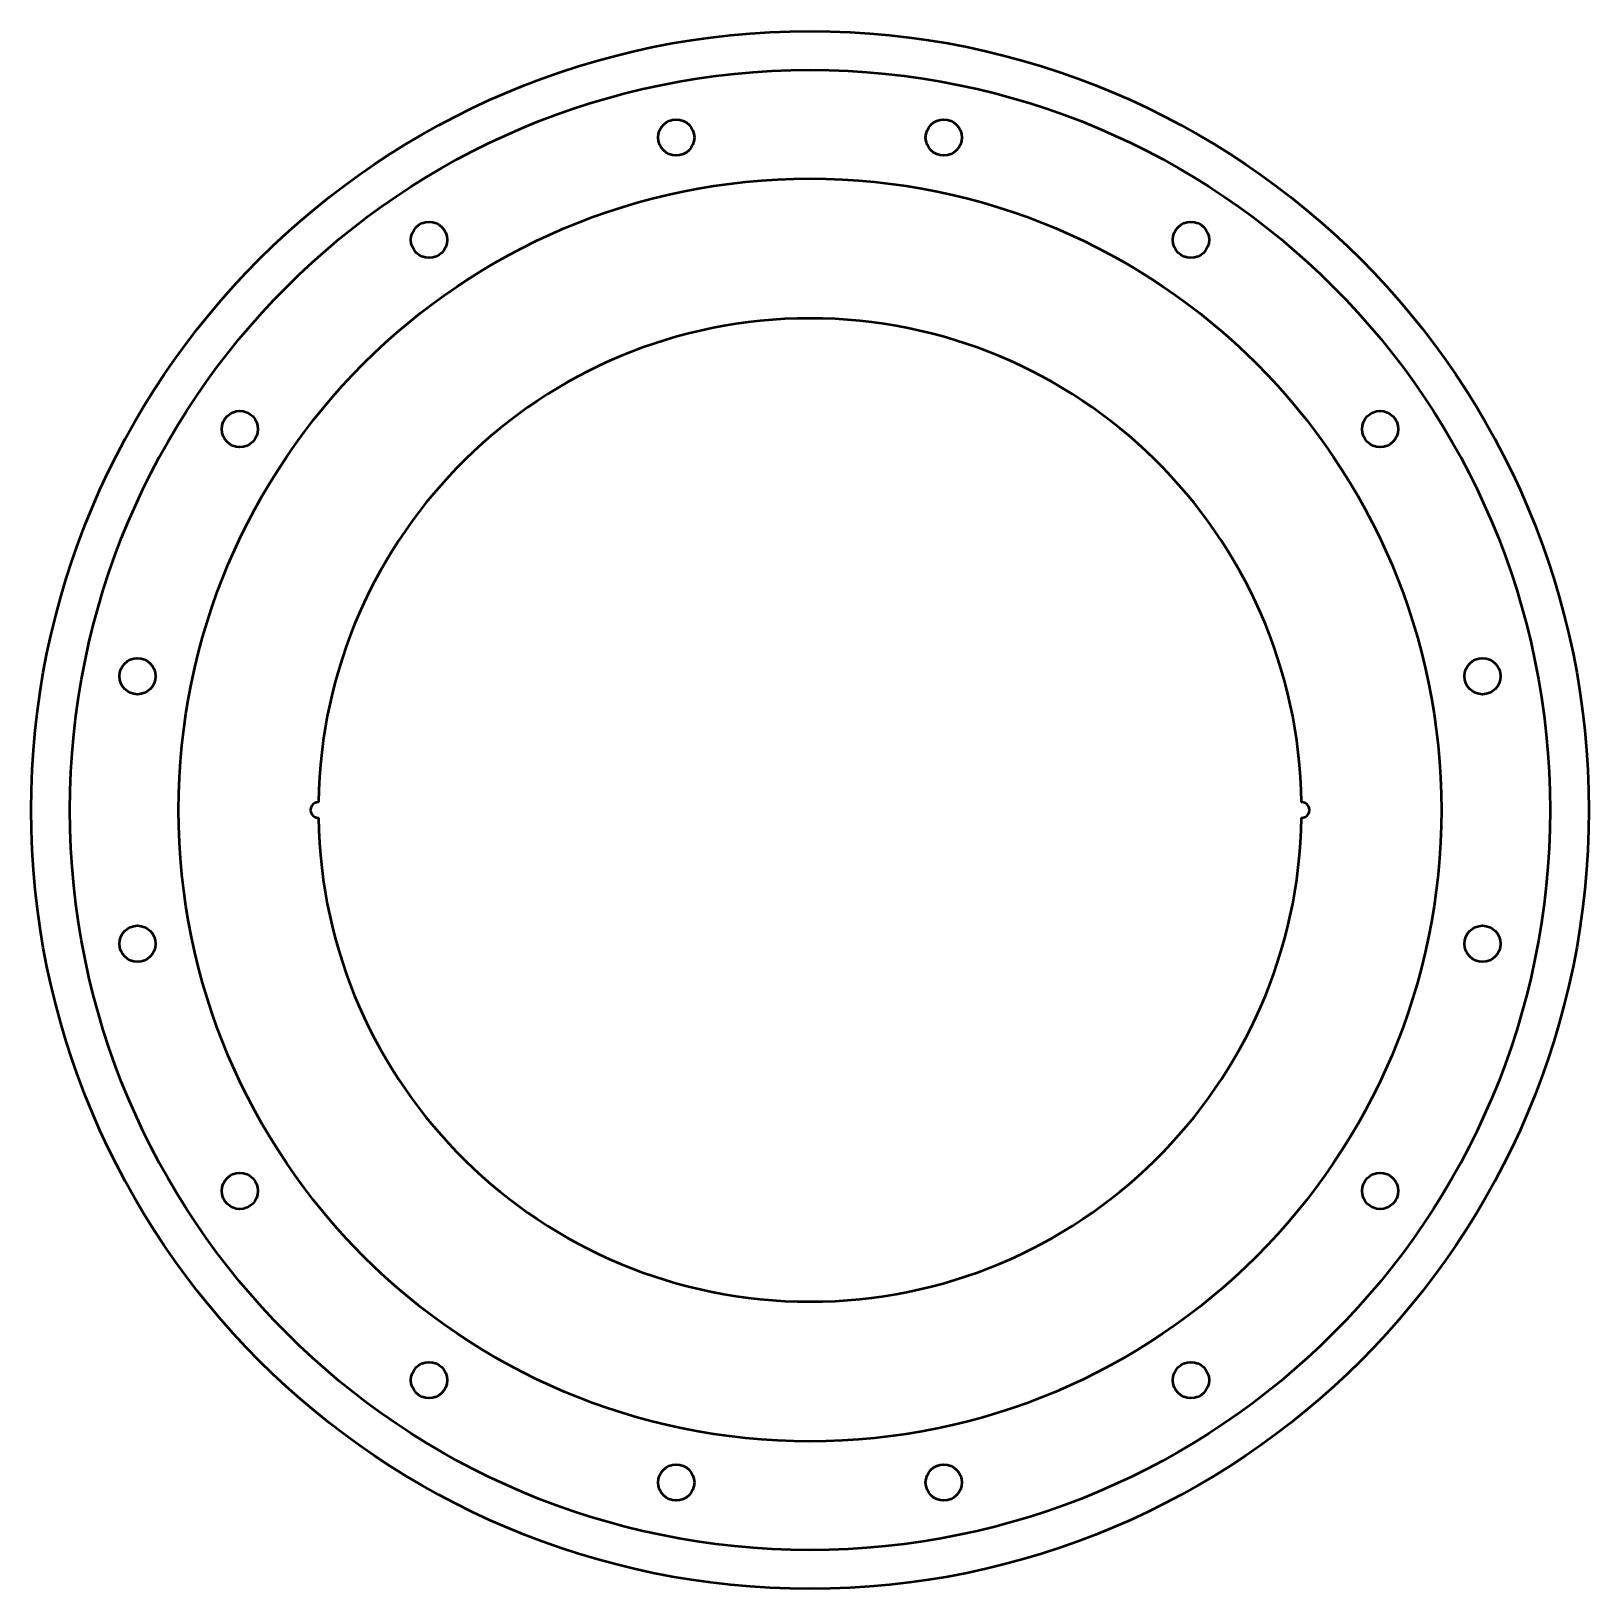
# Model space of a CAD drawing. Header units: millimetres. Extents: x -301 to 301, y 0 to 602.
import ezdxf

# ---------------------------------------------------------------- set-up
doc = ezdxf.new("R2010")
doc.units = ezdxf.units.MM
for name, color, linetype, lineweight in [('IV_FEATURE_PROFILES_DOWN', 7, 'Continuous', 50), ('IV_INTERIOR_PROFILES', 7, 'Continuous', 50), ('IV_OUTER_PROFILE', 7, 'Continuous', 50)]:
    doc.layers.add(name, color=color, linetype=linetype, lineweight=lineweight)

msp = doc.modelspace()

# ---------------------------------------------------------------- linework, layer by layer
at = {"layer": 'IV_FEATURE_PROFILES_DOWN'}
for radius in [286, 244]:
    msp.add_circle((0, 301), radius, dxfattribs=at)
at = {"layer": 'IV_INTERIOR_PROFILES'}
for centre in [(-51.7, 560.91), (51.7, 560.91), (-147.23, 521.34), (147.23, 521.34), (-220.34, 448.23), (220.34, 448.23), (-259.91, 352.7), (259.91, 352.7), (-259.91, 249.3), (259.91, 249.3), (-220.34, 153.77), (220.34, 153.77), (-147.23, 80.66), (147.23, 80.66), (-51.7, 41.09), (51.7, 41.09)]:
    msp.add_circle(centre, 7, dxfattribs=at)
for centre, radius, start, end in [((0, 301), 190, 0.90468, 179.09532), ((-190, 301), 3, 89.54766, 270.45234), ((190, 301), 3, 269.54766, 90.45234), ((0, 301), 190, 180.90468, 359.09532)]:
    msp.add_arc(centre, radius, start, end, dxfattribs=at)
at = {"layer": 'IV_OUTER_PROFILE'}
msp.add_circle((0, 301), 301, dxfattribs=at)

doc.saveas('drawing.dxf')
